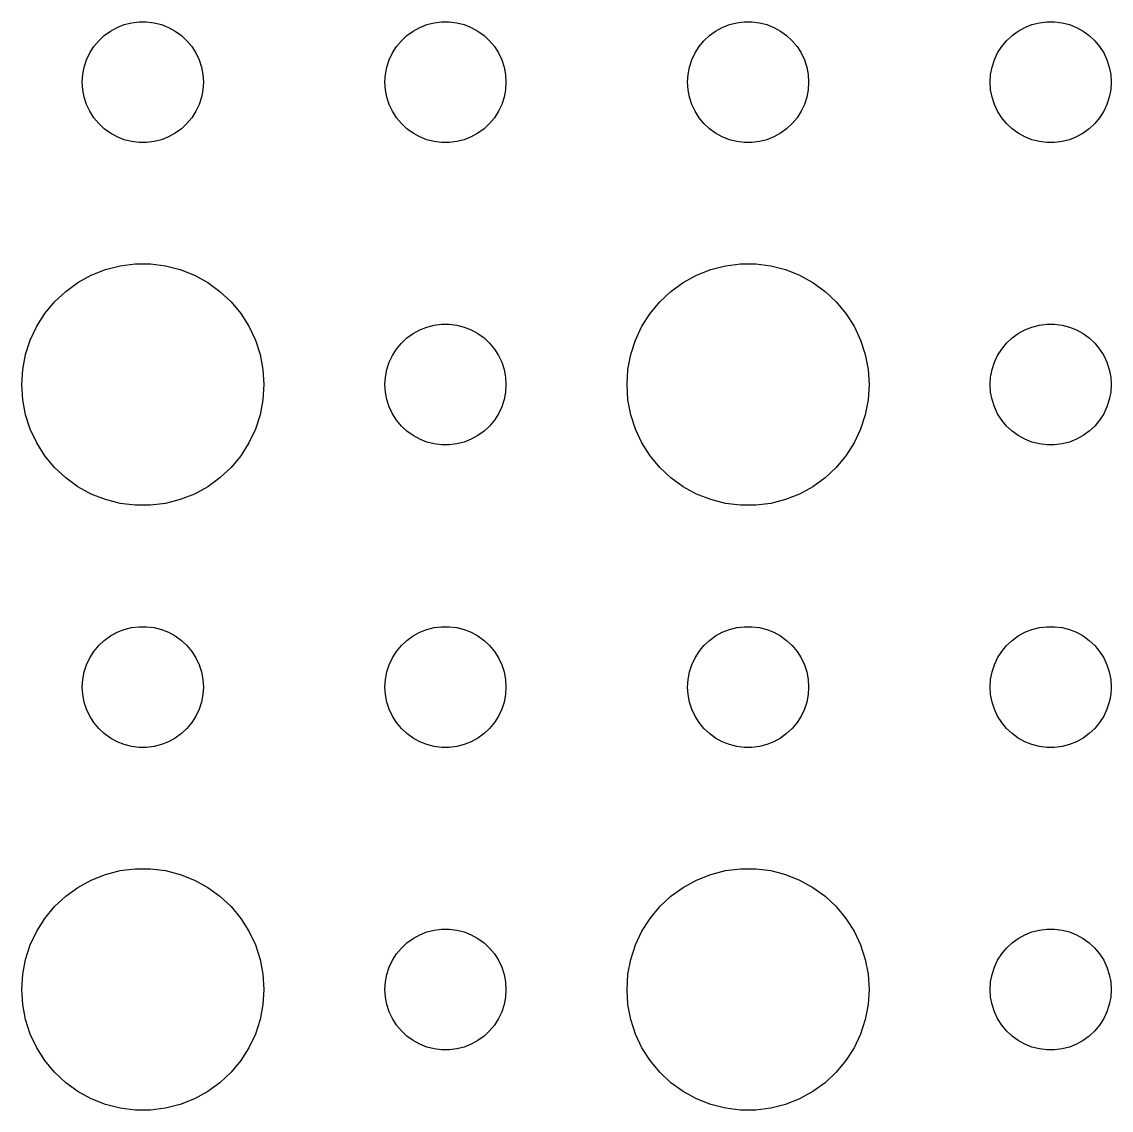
# Model space of a CAD drawing. Header units: metres. Extents: x -134 to 134, y 176 to 508.
# Drawn here: x -100.5 to -73.5, y 453.01 to 480 of the extents above; entities that cross this region are included whole.
import ezdxf

# ---------------------------------------------------------------- set-up
doc = ezdxf.new("R2010")
doc.units = ezdxf.units.M

msp = doc.modelspace()

# ---------------------------------------------------------------- linework, layer by layer
for p, q in [((-98.3037, 479.766), (-98.1387, 479.857)), ((-98.1387, 479.857), (-97.9635, 479.927)), ((-97.9635, 479.927), (-97.7811, 479.973)), ((-97.7811, 479.973), (-97.5942, 479.997)), ((-97.5942, 479.997), (-97.4058, 479.997)), ((-97.4058, 479.997), (-97.2189, 479.973)), ((-97.2189, 479.973), (-97.0365, 479.927)), ((-97.0365, 479.927), (-96.8613, 479.857)), ((-96.8613, 479.857), (-96.6963, 479.766)), ((-90.8037, 479.766), (-90.6387, 479.857)), ((-90.6387, 479.857), (-90.4635, 479.927)), ((-90.4635, 479.927), (-90.2811, 479.973)), ((-90.2811, 479.973), (-90.0942, 479.997)), ((-90.0942, 479.997), (-89.9058, 479.997)), ((-89.9058, 479.997), (-89.7189, 479.973)), ((-89.7189, 479.973), (-89.5365, 479.927)), ((-89.5365, 479.927), (-89.3613, 479.857)), ((-89.3613, 479.857), (-89.1963, 479.766)), ((-83.3037, 479.766), (-83.1387, 479.857)), ((-83.1387, 479.857), (-82.9635, 479.927)), ((-82.9635, 479.927), (-82.7811, 479.973)), ((-82.7811, 479.973), (-82.5942, 479.997)), ((-82.5942, 479.997), (-82.4058, 479.997)), ((-82.4058, 479.997), (-82.2189, 479.973)), ((-82.2189, 479.973), (-82.0365, 479.927)), ((-82.0365, 479.927), (-81.8613, 479.857)), ((-81.8613, 479.857), (-81.6963, 479.766)), ((-75.8037, 479.766), (-75.6387, 479.857)), ((-75.6387, 479.857), (-75.4635, 479.927)), ((-75.4635, 479.927), (-75.2811, 479.973)), ((-75.2811, 479.973), (-75.0942, 479.997)), ((-75.0942, 479.997), (-74.9058, 479.997)), ((-74.9058, 479.997), (-74.7189, 479.973)), ((-74.7189, 479.973), (-74.5365, 479.927)), ((-74.5365, 479.927), (-74.3613, 479.857)), ((-74.3613, 479.857), (-74.1963, 479.766)), ((-98.7135, 479.382), (-98.5934, 479.527)), ((-98.5934, 479.527), (-98.4561, 479.656)), ((-98.4561, 479.656), (-98.3037, 479.766)), ((-96.6963, 479.766), (-96.5439, 479.656)), ((-96.5439, 479.656), (-96.4065, 479.527)), ((-96.4065, 479.527), (-96.2865, 479.382)), ((-91.2135, 479.382), (-91.0934, 479.527)), ((-91.0934, 479.527), (-90.9561, 479.656)), ((-90.9561, 479.656), (-90.8037, 479.766)), ((-89.1963, 479.766), (-89.0439, 479.656)), ((-89.0439, 479.656), (-88.9065, 479.527)), ((-88.9065, 479.527), (-88.7865, 479.382)), ((-83.7135, 479.382), (-83.5934, 479.527)), ((-83.5934, 479.527), (-83.4561, 479.656)), ((-83.4561, 479.656), (-83.3037, 479.766)), ((-81.6963, 479.766), (-81.5439, 479.656)), ((-81.5439, 479.656), (-81.4065, 479.527)), ((-81.4065, 479.527), (-81.2865, 479.382)), ((-76.2135, 479.382), (-76.0934, 479.527)), ((-76.0934, 479.527), (-75.9561, 479.656)), ((-75.9561, 479.656), (-75.8037, 479.766)), ((-74.1963, 479.766), (-74.0439, 479.656)), ((-74.0439, 479.656), (-73.9065, 479.527)), ((-73.9065, 479.527), (-73.7865, 479.382)), ((-98.8145, 479.223), (-98.7135, 479.382)), ((-96.2865, 479.382), (-96.1855, 479.223)), ((-91.3145, 479.223), (-91.2135, 479.382)), ((-88.7865, 479.382), (-88.6855, 479.223)), ((-83.8145, 479.223), (-83.7135, 479.382)), ((-81.2865, 479.382), (-81.1855, 479.223)), ((-76.3145, 479.223), (-76.2135, 479.382)), ((-73.7865, 479.382), (-73.6855, 479.223)), ((-98.9529, 478.873), (-98.8947, 479.052)), ((-98.8947, 479.052), (-98.8145, 479.223)), ((-96.1855, 479.223), (-96.1053, 479.052)), ((-96.1053, 479.052), (-96.0471, 478.873)), ((-91.4529, 478.873), (-91.3947, 479.052)), ((-91.3947, 479.052), (-91.3145, 479.223)), ((-88.6855, 479.223), (-88.6053, 479.052)), ((-88.6053, 479.052), (-88.5471, 478.873)), ((-83.9529, 478.873), (-83.8947, 479.052)), ((-83.8947, 479.052), (-83.8145, 479.223)), ((-81.1855, 479.223), (-81.1053, 479.052)), ((-81.1053, 479.052), (-81.0471, 478.873)), ((-76.4529, 478.873), (-76.3947, 479.052)), ((-76.3947, 479.052), (-76.3145, 479.223)), ((-73.6855, 479.223), (-73.6053, 479.052)), ((-73.6053, 479.052), (-73.5471, 478.873)), ((-98.9882, 478.688), (-98.9529, 478.873)), ((-96.0471, 478.873), (-96.0118, 478.688)), ((-91.4882, 478.688), (-91.4529, 478.873)), ((-88.5471, 478.873), (-88.5118, 478.688)), ((-83.9882, 478.688), (-83.9529, 478.873)), ((-81.0471, 478.873), (-81.0118, 478.688)), ((-76.4882, 478.688), (-76.4529, 478.873)), ((-73.5471, 478.873), (-73.5118, 478.688)), ((-99, 478.5), (-98.9882, 478.688)), ((-98.9882, 478.312), (-99, 478.5)), ((-96.0118, 478.688), (-96, 478.5)), ((-96, 478.5), (-96.0118, 478.312)), ((-91.5, 478.5), (-91.4882, 478.688)), ((-91.4882, 478.312), (-91.5, 478.5)), ((-88.5118, 478.688), (-88.5, 478.5)), ((-88.5, 478.5), (-88.5118, 478.312)), ((-84, 478.5), (-83.9882, 478.688)), ((-83.9882, 478.312), (-84, 478.5)), ((-81.0118, 478.688), (-81, 478.5)), ((-81, 478.5), (-81.0118, 478.312)), ((-76.5, 478.5), (-76.4882, 478.688)), ((-76.4882, 478.312), (-76.5, 478.5)), ((-73.5118, 478.688), (-73.5, 478.5)), ((-73.5, 478.5), (-73.5118, 478.312)), ((-98.9529, 478.127), (-98.9882, 478.312)), ((-96.0118, 478.312), (-96.0471, 478.127)), ((-91.4529, 478.127), (-91.4882, 478.312)), ((-88.5118, 478.312), (-88.5471, 478.127)), ((-83.9529, 478.127), (-83.9882, 478.312)), ((-81.0118, 478.312), (-81.0471, 478.127)), ((-76.4529, 478.127), (-76.4882, 478.312)), ((-73.5118, 478.312), (-73.5471, 478.127)), ((-98.8947, 477.948), (-98.9529, 478.127)), ((-98.8145, 477.777), (-98.8947, 477.948)), ((-96.1053, 477.948), (-96.1855, 477.777)), ((-96.0471, 478.127), (-96.1053, 477.948)), ((-91.3947, 477.948), (-91.4529, 478.127)), ((-91.3145, 477.777), (-91.3947, 477.948)), ((-88.6053, 477.948), (-88.6855, 477.777)), ((-88.5471, 478.127), (-88.6053, 477.948)), ((-83.8947, 477.948), (-83.9529, 478.127)), ((-83.8145, 477.777), (-83.8947, 477.948)), ((-81.1053, 477.948), (-81.1855, 477.777)), ((-81.0471, 478.127), (-81.1053, 477.948)), ((-76.3947, 477.948), (-76.4529, 478.127)), ((-76.3145, 477.777), (-76.3947, 477.948)), ((-73.6053, 477.948), (-73.6855, 477.777)), ((-73.5471, 478.127), (-73.6053, 477.948)), ((-98.7135, 477.618), (-98.8145, 477.777)), ((-96.1855, 477.777), (-96.2865, 477.618)), ((-91.2135, 477.618), (-91.3145, 477.777)), ((-88.6855, 477.777), (-88.7865, 477.618)), ((-83.7135, 477.618), (-83.8145, 477.777)), ((-81.1855, 477.777), (-81.2865, 477.618)), ((-76.2135, 477.618), (-76.3145, 477.777)), ((-73.6855, 477.777), (-73.7865, 477.618)), ((-98.5934, 477.473), (-98.7135, 477.618)), ((-98.4561, 477.344), (-98.5934, 477.473)), ((-96.4065, 477.473), (-96.5439, 477.344)), ((-96.2865, 477.618), (-96.4065, 477.473)), ((-91.0934, 477.473), (-91.2135, 477.618)), ((-90.9561, 477.344), (-91.0934, 477.473)), ((-88.9065, 477.473), (-89.0439, 477.344)), ((-88.7865, 477.618), (-88.9065, 477.473)), ((-83.5934, 477.473), (-83.7135, 477.618)), ((-83.4561, 477.344), (-83.5934, 477.473)), ((-81.4065, 477.473), (-81.5439, 477.344)), ((-81.2865, 477.618), (-81.4065, 477.473)), ((-76.0934, 477.473), (-76.2135, 477.618)), ((-75.9561, 477.344), (-76.0934, 477.473)), ((-73.9065, 477.473), (-74.0439, 477.344)), ((-73.7865, 477.618), (-73.9065, 477.473)), ((-98.3037, 477.234), (-98.4561, 477.344)), ((-98.1387, 477.143), (-98.3037, 477.234)), ((-97.9635, 477.073), (-98.1387, 477.143)), ((-96.8613, 477.143), (-97.0365, 477.073)), ((-96.6963, 477.234), (-96.8613, 477.143)), ((-96.5439, 477.344), (-96.6963, 477.234)), ((-90.8037, 477.234), (-90.9561, 477.344)), ((-90.6387, 477.143), (-90.8037, 477.234)), ((-90.4635, 477.073), (-90.6387, 477.143)), ((-89.3613, 477.143), (-89.5365, 477.073)), ((-89.1963, 477.234), (-89.3613, 477.143)), ((-89.0439, 477.344), (-89.1963, 477.234)), ((-83.3037, 477.234), (-83.4561, 477.344)), ((-83.1387, 477.143), (-83.3037, 477.234)), ((-82.9635, 477.073), (-83.1387, 477.143)), ((-81.8613, 477.143), (-82.0365, 477.073)), ((-81.6963, 477.234), (-81.8613, 477.143)), ((-81.5439, 477.344), (-81.6963, 477.234)), ((-75.8037, 477.234), (-75.9561, 477.344)), ((-75.6387, 477.143), (-75.8037, 477.234)), ((-75.4635, 477.073), (-75.6387, 477.143)), ((-74.3613, 477.143), (-74.5365, 477.073)), ((-74.1963, 477.234), (-74.3613, 477.143)), ((-74.0439, 477.344), (-74.1963, 477.234)), ((-97.7811, 477.027), (-97.9635, 477.073)), ((-97.5942, 477.003), (-97.7811, 477.027)), ((-97.4058, 477.003), (-97.5942, 477.003)), ((-97.2189, 477.027), (-97.4058, 477.003)), ((-97.0365, 477.073), (-97.2189, 477.027)), ((-90.2811, 477.027), (-90.4635, 477.073)), ((-90.0942, 477.003), (-90.2811, 477.027)), ((-89.9058, 477.003), (-90.0942, 477.003)), ((-89.7189, 477.027), (-89.9058, 477.003)), ((-89.5365, 477.073), (-89.7189, 477.027)), ((-82.7811, 477.027), (-82.9635, 477.073)), ((-82.5942, 477.003), (-82.7811, 477.027)), ((-82.4058, 477.003), (-82.5942, 477.003)), ((-82.2189, 477.027), (-82.4058, 477.003)), ((-82.0365, 477.073), (-82.2189, 477.027)), ((-75.2811, 477.027), (-75.4635, 477.073)), ((-75.0942, 477.003), (-75.2811, 477.027)), ((-74.9058, 477.003), (-75.0942, 477.003)), ((-74.7189, 477.027), (-74.9058, 477.003)), ((-74.5365, 477.073), (-74.7189, 477.027)), ((-98.7773, 473.714), (-98.427, 473.853)), ((-98.427, 473.853), (-98.0621, 473.947)), ((-98.0621, 473.947), (-97.6884, 473.994)), ((-97.6884, 473.994), (-97.3116, 473.994)), ((-97.3116, 473.994), (-96.9379, 473.947)), ((-96.9379, 473.947), (-96.573, 473.853)), ((-96.573, 473.853), (-96.2227, 473.714)), ((-83.7773, 473.714), (-83.427, 473.853)), ((-83.427, 473.853), (-83.0621, 473.947)), ((-83.0621, 473.947), (-82.6884, 473.994)), ((-82.6884, 473.994), (-82.3116, 473.994)), ((-82.3116, 473.994), (-81.9379, 473.947)), ((-81.9379, 473.947), (-81.573, 473.853)), ((-81.573, 473.853), (-81.2227, 473.714)), ((-99.1075, 473.533), (-98.7773, 473.714)), ((-96.2227, 473.714), (-95.8925, 473.533)), ((-84.1075, 473.533), (-83.7773, 473.714)), ((-81.2227, 473.714), (-80.8925, 473.533)), ((-99.6869, 473.054), (-99.4123, 473.312)), ((-99.4123, 473.312), (-99.1075, 473.533)), ((-95.8925, 473.533), (-95.5877, 473.312)), ((-95.5877, 473.312), (-95.3131, 473.054)), ((-84.6869, 473.054), (-84.4123, 473.312)), ((-84.4123, 473.312), (-84.1075, 473.533)), ((-80.8925, 473.533), (-80.5877, 473.312)), ((-80.5877, 473.312), (-80.3131, 473.054)), ((-99.927, 472.763), (-99.6869, 473.054)), ((-95.3131, 473.054), (-95.073, 472.763)), ((-84.927, 472.763), (-84.6869, 473.054)), ((-80.3131, 473.054), (-80.073, 472.763)), ((-100.129, 472.445), (-99.927, 472.763)), ((-95.073, 472.763), (-94.8711, 472.445)), ((-85.1289, 472.445), (-84.927, 472.763)), ((-80.073, 472.763), (-79.8711, 472.445)), ((-100.289, 472.104), (-100.129, 472.445)), ((-94.8711, 472.445), (-94.7107, 472.104)), ((-90.9561, 472.156), (-90.8037, 472.266)), ((-90.8037, 472.266), (-90.6387, 472.357)), ((-90.6387, 472.357), (-90.4635, 472.427)), ((-90.4635, 472.427), (-90.2811, 472.473)), ((-90.2811, 472.473), (-90.0942, 472.497)), ((-90.0942, 472.497), (-89.9058, 472.497)), ((-89.9058, 472.497), (-89.7189, 472.473)), ((-89.7189, 472.473), (-89.5365, 472.427)), ((-89.5365, 472.427), (-89.3613, 472.357)), ((-89.3613, 472.357), (-89.1963, 472.266)), ((-89.1963, 472.266), (-89.0439, 472.156)), ((-85.2893, 472.104), (-85.1289, 472.445)), ((-79.8711, 472.445), (-79.7107, 472.104)), ((-75.9561, 472.156), (-75.8037, 472.266)), ((-75.8037, 472.266), (-75.6387, 472.357)), ((-75.6387, 472.357), (-75.4635, 472.427)), ((-75.4635, 472.427), (-75.2811, 472.473)), ((-75.2811, 472.473), (-75.0942, 472.497)), ((-75.0942, 472.497), (-74.9058, 472.497)), ((-74.9058, 472.497), (-74.7189, 472.473)), ((-74.7189, 472.473), (-74.5365, 472.427)), ((-74.5365, 472.427), (-74.3613, 472.357)), ((-74.3613, 472.357), (-74.1963, 472.266)), ((-74.1963, 472.266), (-74.0439, 472.156)), ((-100.406, 471.746), (-100.289, 472.104)), ((-94.7107, 472.104), (-94.5943, 471.746)), ((-91.2135, 471.882), (-91.0934, 472.027)), ((-91.0934, 472.027), (-90.9561, 472.156)), ((-89.0439, 472.156), (-88.9065, 472.027)), ((-88.9065, 472.027), (-88.7865, 471.882)), ((-85.4057, 471.746), (-85.2893, 472.104)), ((-79.7107, 472.104), (-79.5943, 471.746)), ((-76.2135, 471.882), (-76.0934, 472.027)), ((-76.0934, 472.027), (-75.9561, 472.156)), ((-74.0439, 472.156), (-73.9065, 472.027)), ((-73.9065, 472.027), (-73.7865, 471.882)), ((-100.476, 471.376), (-100.406, 471.746)), ((-94.5943, 471.746), (-94.5237, 471.376)), ((-91.3947, 471.552), (-91.3145, 471.723)), ((-91.3145, 471.723), (-91.2135, 471.882)), ((-88.7865, 471.882), (-88.6855, 471.723)), ((-88.6855, 471.723), (-88.6053, 471.552)), ((-85.4763, 471.376), (-85.4057, 471.746)), ((-79.5943, 471.746), (-79.5237, 471.376)), ((-76.3947, 471.552), (-76.3145, 471.723)), ((-76.3145, 471.723), (-76.2135, 471.882)), ((-73.7865, 471.882), (-73.6855, 471.723)), ((-73.6855, 471.723), (-73.6053, 471.552)), ((-91.4529, 471.373), (-91.3947, 471.552)), ((-88.6053, 471.552), (-88.5471, 471.373)), ((-76.4529, 471.373), (-76.3947, 471.552)), ((-73.6053, 471.552), (-73.5471, 471.373)), ((-100.5, 471), (-100.476, 471.376)), ((-94.5237, 471.376), (-94.5, 471)), ((-91.5, 471), (-91.4882, 471.188)), ((-91.4882, 471.188), (-91.4529, 471.373)), ((-88.5471, 471.373), (-88.5118, 471.188)), ((-88.5118, 471.188), (-88.5, 471)), ((-85.5, 471), (-85.4763, 471.376)), ((-79.5237, 471.376), (-79.5, 471)), ((-76.5, 471), (-76.4882, 471.188)), ((-76.4882, 471.188), (-76.4529, 471.373)), ((-73.5471, 471.373), (-73.5118, 471.188)), ((-73.5118, 471.188), (-73.5, 471)), ((-100.476, 470.624), (-100.5, 471)), ((-94.5, 471), (-94.5237, 470.624)), ((-91.4882, 470.812), (-91.5, 471)), ((-88.5, 471), (-88.5118, 470.812)), ((-85.4763, 470.624), (-85.5, 471)), ((-79.5, 471), (-79.5237, 470.624)), ((-76.4882, 470.812), (-76.5, 471)), ((-73.5, 471), (-73.5118, 470.812)), ((-100.406, 470.254), (-100.476, 470.624)), ((-94.5237, 470.624), (-94.5943, 470.254)), ((-91.4529, 470.627), (-91.4882, 470.812)), ((-91.3947, 470.448), (-91.4529, 470.627)), ((-88.5471, 470.627), (-88.6053, 470.448)), ((-88.5118, 470.812), (-88.5471, 470.627)), ((-85.4057, 470.254), (-85.4763, 470.624)), ((-79.5237, 470.624), (-79.5943, 470.254)), ((-76.4529, 470.627), (-76.4882, 470.812)), ((-76.3947, 470.448), (-76.4529, 470.627)), ((-73.5471, 470.627), (-73.6053, 470.448)), ((-73.5118, 470.812), (-73.5471, 470.627)), ((-91.3145, 470.277), (-91.3947, 470.448)), ((-88.6053, 470.448), (-88.6855, 470.277)), ((-76.3145, 470.277), (-76.3947, 470.448)), ((-73.6053, 470.448), (-73.6855, 470.277)), ((-100.289, 469.896), (-100.406, 470.254)), ((-94.5943, 470.254), (-94.7107, 469.896)), ((-91.2135, 470.118), (-91.3145, 470.277)), ((-91.0934, 469.973), (-91.2135, 470.118)), ((-88.7865, 470.118), (-88.9065, 469.973)), ((-88.6855, 470.277), (-88.7865, 470.118)), ((-85.2893, 469.896), (-85.4057, 470.254)), ((-79.5943, 470.254), (-79.7107, 469.896)), ((-76.2135, 470.118), (-76.3145, 470.277)), ((-76.0934, 469.973), (-76.2135, 470.118)), ((-73.7865, 470.118), (-73.9065, 469.973)), ((-73.6855, 470.277), (-73.7865, 470.118)), ((-100.129, 469.555), (-100.289, 469.896)), ((-94.7107, 469.896), (-94.8711, 469.555)), ((-90.9561, 469.844), (-91.0934, 469.973)), ((-90.8037, 469.734), (-90.9561, 469.844)), ((-89.0439, 469.844), (-89.1963, 469.734)), ((-88.9065, 469.973), (-89.0439, 469.844)), ((-85.1289, 469.555), (-85.2893, 469.896)), ((-79.7107, 469.896), (-79.8711, 469.555)), ((-75.9561, 469.844), (-76.0934, 469.973)), ((-75.8037, 469.734), (-75.9561, 469.844)), ((-74.0439, 469.844), (-74.1963, 469.734)), ((-73.9065, 469.973), (-74.0439, 469.844)), ((-99.927, 469.237), (-100.129, 469.555)), ((-94.8711, 469.555), (-95.073, 469.237)), ((-90.6387, 469.643), (-90.8037, 469.734)), ((-90.4635, 469.573), (-90.6387, 469.643)), ((-90.2811, 469.527), (-90.4635, 469.573)), ((-89.5365, 469.573), (-89.7189, 469.527)), ((-89.3613, 469.643), (-89.5365, 469.573)), ((-89.1963, 469.734), (-89.3613, 469.643)), ((-84.927, 469.237), (-85.1289, 469.555)), ((-79.8711, 469.555), (-80.073, 469.237)), ((-75.6387, 469.643), (-75.8037, 469.734)), ((-75.4635, 469.573), (-75.6387, 469.643)), ((-75.2811, 469.527), (-75.4635, 469.573)), ((-74.5365, 469.573), (-74.7189, 469.527)), ((-74.3613, 469.643), (-74.5365, 469.573)), ((-74.1963, 469.734), (-74.3613, 469.643)), ((-90.0942, 469.503), (-90.2811, 469.527)), ((-89.9058, 469.503), (-90.0942, 469.503)), ((-89.7189, 469.527), (-89.9058, 469.503)), ((-75.0942, 469.503), (-75.2811, 469.527)), ((-74.9058, 469.503), (-75.0942, 469.503)), ((-74.7189, 469.527), (-74.9058, 469.503)), ((-99.6869, 468.946), (-99.927, 469.237)), ((-95.073, 469.237), (-95.3131, 468.946)), ((-84.6869, 468.946), (-84.927, 469.237)), ((-80.073, 469.237), (-80.3131, 468.946)), ((-99.4123, 468.688), (-99.6869, 468.946)), ((-95.3131, 468.946), (-95.5877, 468.688)), ((-84.4123, 468.688), (-84.6869, 468.946)), ((-80.3131, 468.946), (-80.5877, 468.688)), ((-99.1075, 468.467), (-99.4123, 468.688)), ((-98.7773, 468.286), (-99.1075, 468.467)), ((-95.8925, 468.467), (-96.2227, 468.286)), ((-95.5877, 468.688), (-95.8925, 468.467)), ((-84.1075, 468.467), (-84.4123, 468.688)), ((-83.7773, 468.286), (-84.1075, 468.467)), ((-80.8925, 468.467), (-81.2227, 468.286)), ((-80.5877, 468.688), (-80.8925, 468.467)), ((-98.427, 468.147), (-98.7773, 468.286)), ((-96.2227, 468.286), (-96.573, 468.147)), ((-83.427, 468.147), (-83.7773, 468.286)), ((-81.2227, 468.286), (-81.573, 468.147)), ((-98.0621, 468.053), (-98.427, 468.147)), ((-97.6884, 468.006), (-98.0621, 468.053)), ((-97.3116, 468.006), (-97.6884, 468.006)), ((-96.9379, 468.053), (-97.3116, 468.006)), ((-96.573, 468.147), (-96.9379, 468.053)), ((-83.0621, 468.053), (-83.427, 468.147)), ((-82.6884, 468.006), (-83.0621, 468.053)), ((-82.3116, 468.006), (-82.6884, 468.006)), ((-81.9379, 468.053), (-82.3116, 468.006)), ((-81.573, 468.147), (-81.9379, 468.053)), ((-97.9635, 464.927), (-97.7811, 464.973)), ((-97.7811, 464.973), (-97.5942, 464.997)), ((-97.5942, 464.997), (-97.4058, 464.997)), ((-97.4058, 464.997), (-97.2189, 464.973)), ((-97.2189, 464.973), (-97.0365, 464.927)), ((-90.4635, 464.927), (-90.2811, 464.973)), ((-90.2811, 464.973), (-90.0942, 464.997)), ((-90.0942, 464.997), (-89.9058, 464.997)), ((-89.9058, 464.997), (-89.7189, 464.973)), ((-89.7189, 464.973), (-89.5365, 464.927)), ((-82.9635, 464.927), (-82.7811, 464.973)), ((-82.7811, 464.973), (-82.5942, 464.997)), ((-82.5942, 464.997), (-82.4058, 464.997)), ((-82.4058, 464.997), (-82.2189, 464.973)), ((-82.2189, 464.973), (-82.0365, 464.927)), ((-75.4635, 464.927), (-75.2811, 464.973)), ((-75.2811, 464.973), (-75.0942, 464.997)), ((-75.0942, 464.997), (-74.9058, 464.997)), ((-74.9058, 464.997), (-74.7189, 464.973)), ((-74.7189, 464.973), (-74.5365, 464.927)), ((-98.4561, 464.656), (-98.3037, 464.766)), ((-98.3037, 464.766), (-98.1387, 464.857)), ((-98.1387, 464.857), (-97.9635, 464.927)), ((-97.0365, 464.927), (-96.8613, 464.857)), ((-96.8613, 464.857), (-96.6963, 464.766)), ((-96.6963, 464.766), (-96.5439, 464.656)), ((-90.9561, 464.656), (-90.8037, 464.766)), ((-90.8037, 464.766), (-90.6387, 464.857)), ((-90.6387, 464.857), (-90.4635, 464.927)), ((-89.5365, 464.927), (-89.3613, 464.857)), ((-89.3613, 464.857), (-89.1963, 464.766)), ((-89.1963, 464.766), (-89.0439, 464.656)), ((-83.4561, 464.656), (-83.3037, 464.766)), ((-83.3037, 464.766), (-83.1387, 464.857)), ((-83.1387, 464.857), (-82.9635, 464.927)), ((-82.0365, 464.927), (-81.8613, 464.857)), ((-81.8613, 464.857), (-81.6963, 464.766)), ((-81.6963, 464.766), (-81.5439, 464.656)), ((-75.9561, 464.656), (-75.8037, 464.766)), ((-75.8037, 464.766), (-75.6387, 464.857)), ((-75.6387, 464.857), (-75.4635, 464.927)), ((-74.5365, 464.927), (-74.3613, 464.857)), ((-74.3613, 464.857), (-74.1963, 464.766)), ((-74.1963, 464.766), (-74.0439, 464.656)), ((-98.7135, 464.382), (-98.5934, 464.527)), ((-98.5934, 464.527), (-98.4561, 464.656)), ((-96.5439, 464.656), (-96.4065, 464.527)), ((-96.4065, 464.527), (-96.2865, 464.382)), ((-91.2135, 464.382), (-91.0934, 464.527)), ((-91.0934, 464.527), (-90.9561, 464.656)), ((-89.0439, 464.656), (-88.9065, 464.527)), ((-88.9065, 464.527), (-88.7865, 464.382)), ((-83.7135, 464.382), (-83.5934, 464.527)), ((-83.5934, 464.527), (-83.4561, 464.656)), ((-81.5439, 464.656), (-81.4065, 464.527)), ((-81.4065, 464.527), (-81.2865, 464.382)), ((-76.2135, 464.382), (-76.0934, 464.527)), ((-76.0934, 464.527), (-75.9561, 464.656)), ((-74.0439, 464.656), (-73.9065, 464.527)), ((-73.9065, 464.527), (-73.7865, 464.382)), ((-98.8947, 464.052), (-98.8145, 464.223)), ((-98.8145, 464.223), (-98.7135, 464.382)), ((-96.2865, 464.382), (-96.1855, 464.223)), ((-96.1855, 464.223), (-96.1053, 464.052)), ((-91.3947, 464.052), (-91.3145, 464.223)), ((-91.3145, 464.223), (-91.2135, 464.382)), ((-88.7865, 464.382), (-88.6855, 464.223)), ((-88.6855, 464.223), (-88.6053, 464.052)), ((-83.8947, 464.052), (-83.8145, 464.223)), ((-83.8145, 464.223), (-83.7135, 464.382)), ((-81.2865, 464.382), (-81.1855, 464.223)), ((-81.1855, 464.223), (-81.1053, 464.052)), ((-76.3947, 464.052), (-76.3145, 464.223)), ((-76.3145, 464.223), (-76.2135, 464.382)), ((-73.7865, 464.382), (-73.6855, 464.223)), ((-73.6855, 464.223), (-73.6053, 464.052)), ((-98.9882, 463.688), (-98.9529, 463.873)), ((-98.9529, 463.873), (-98.8947, 464.052)), ((-96.1053, 464.052), (-96.0471, 463.873)), ((-96.0471, 463.873), (-96.0118, 463.688)), ((-91.4882, 463.688), (-91.4529, 463.873)), ((-91.4529, 463.873), (-91.3947, 464.052)), ((-88.6053, 464.052), (-88.5471, 463.873)), ((-88.5471, 463.873), (-88.5118, 463.688)), ((-83.9882, 463.688), (-83.9529, 463.873)), ((-83.9529, 463.873), (-83.8947, 464.052)), ((-81.1053, 464.052), (-81.0471, 463.873)), ((-81.0471, 463.873), (-81.0118, 463.688)), ((-76.4882, 463.688), (-76.4529, 463.873)), ((-76.4529, 463.873), (-76.3947, 464.052)), ((-73.6053, 464.052), (-73.5471, 463.873)), ((-73.5471, 463.873), (-73.5118, 463.688)), ((-99, 463.5), (-98.9882, 463.688)), ((-96.0118, 463.688), (-96, 463.5)), ((-91.5, 463.5), (-91.4882, 463.688)), ((-88.5118, 463.688), (-88.5, 463.5)), ((-84, 463.5), (-83.9882, 463.688)), ((-81.0118, 463.688), (-81, 463.5)), ((-76.5, 463.5), (-76.4882, 463.688)), ((-73.5118, 463.688), (-73.5, 463.5)), ((-98.9882, 463.312), (-99, 463.5)), ((-96, 463.5), (-96.0118, 463.312)), ((-91.4882, 463.312), (-91.5, 463.5)), ((-88.5, 463.5), (-88.5118, 463.312)), ((-83.9882, 463.312), (-84, 463.5)), ((-81, 463.5), (-81.0118, 463.312)), ((-76.4882, 463.312), (-76.5, 463.5)), ((-73.5, 463.5), (-73.5118, 463.312)), ((-98.9529, 463.127), (-98.9882, 463.312)), ((-98.8947, 462.948), (-98.9529, 463.127)), ((-96.0471, 463.127), (-96.1053, 462.948)), ((-96.0118, 463.312), (-96.0471, 463.127)), ((-91.4529, 463.127), (-91.4882, 463.312)), ((-91.3947, 462.948), (-91.4529, 463.127)), ((-88.5471, 463.127), (-88.6053, 462.948)), ((-88.5118, 463.312), (-88.5471, 463.127)), ((-83.9529, 463.127), (-83.9882, 463.312)), ((-83.8947, 462.948), (-83.9529, 463.127)), ((-81.0471, 463.127), (-81.1053, 462.948)), ((-81.0118, 463.312), (-81.0471, 463.127)), ((-76.4529, 463.127), (-76.4882, 463.312)), ((-76.3947, 462.948), (-76.4529, 463.127)), ((-73.5471, 463.127), (-73.6053, 462.948)), ((-73.5118, 463.312), (-73.5471, 463.127)), ((-98.8145, 462.777), (-98.8947, 462.948)), ((-96.1053, 462.948), (-96.1855, 462.777)), ((-91.3145, 462.777), (-91.3947, 462.948)), ((-88.6053, 462.948), (-88.6855, 462.777)), ((-83.8145, 462.777), (-83.8947, 462.948)), ((-81.1053, 462.948), (-81.1855, 462.777)), ((-76.3145, 462.777), (-76.3947, 462.948)), ((-73.6053, 462.948), (-73.6855, 462.777)), ((-98.7135, 462.618), (-98.8145, 462.777)), ((-98.5934, 462.473), (-98.7135, 462.618)), ((-96.2865, 462.618), (-96.4065, 462.473)), ((-96.1855, 462.777), (-96.2865, 462.618)), ((-91.2135, 462.618), (-91.3145, 462.777)), ((-91.0934, 462.473), (-91.2135, 462.618)), ((-88.7865, 462.618), (-88.9065, 462.473)), ((-88.6855, 462.777), (-88.7865, 462.618)), ((-83.7135, 462.618), (-83.8145, 462.777)), ((-83.5934, 462.473), (-83.7135, 462.618)), ((-81.2865, 462.618), (-81.4065, 462.473)), ((-81.1855, 462.777), (-81.2865, 462.618)), ((-76.2135, 462.618), (-76.3145, 462.777)), ((-76.0934, 462.473), (-76.2135, 462.618)), ((-73.7865, 462.618), (-73.9065, 462.473)), ((-73.6855, 462.777), (-73.7865, 462.618)), ((-98.4561, 462.344), (-98.5934, 462.473)), ((-98.3037, 462.234), (-98.4561, 462.344)), ((-96.5439, 462.344), (-96.6963, 462.234)), ((-96.4065, 462.473), (-96.5439, 462.344)), ((-90.9561, 462.344), (-91.0934, 462.473)), ((-90.8037, 462.234), (-90.9561, 462.344)), ((-89.0439, 462.344), (-89.1963, 462.234)), ((-88.9065, 462.473), (-89.0439, 462.344)), ((-83.4561, 462.344), (-83.5934, 462.473)), ((-83.3037, 462.234), (-83.4561, 462.344)), ((-81.5439, 462.344), (-81.6963, 462.234)), ((-81.4065, 462.473), (-81.5439, 462.344)), ((-75.9561, 462.344), (-76.0934, 462.473)), ((-75.8037, 462.234), (-75.9561, 462.344)), ((-74.0439, 462.344), (-74.1963, 462.234)), ((-73.9065, 462.473), (-74.0439, 462.344)), ((-98.1387, 462.143), (-98.3037, 462.234)), ((-97.9635, 462.073), (-98.1387, 462.143)), ((-97.7811, 462.027), (-97.9635, 462.073)), ((-97.5942, 462.003), (-97.7811, 462.027)), ((-97.4058, 462.003), (-97.5942, 462.003)), ((-97.2189, 462.027), (-97.4058, 462.003)), ((-97.0365, 462.073), (-97.2189, 462.027)), ((-96.8613, 462.143), (-97.0365, 462.073)), ((-96.6963, 462.234), (-96.8613, 462.143)), ((-90.6387, 462.143), (-90.8037, 462.234)), ((-90.4635, 462.073), (-90.6387, 462.143)), ((-90.2811, 462.027), (-90.4635, 462.073)), ((-90.0942, 462.003), (-90.2811, 462.027)), ((-89.9058, 462.003), (-90.0942, 462.003)), ((-89.7189, 462.027), (-89.9058, 462.003)), ((-89.5365, 462.073), (-89.7189, 462.027)), ((-89.3613, 462.143), (-89.5365, 462.073)), ((-89.1963, 462.234), (-89.3613, 462.143)), ((-83.1387, 462.143), (-83.3037, 462.234)), ((-82.9635, 462.073), (-83.1387, 462.143)), ((-82.7811, 462.027), (-82.9635, 462.073)), ((-82.5942, 462.003), (-82.7811, 462.027)), ((-82.4058, 462.003), (-82.5942, 462.003)), ((-82.2189, 462.027), (-82.4058, 462.003)), ((-82.0365, 462.073), (-82.2189, 462.027)), ((-81.8613, 462.143), (-82.0365, 462.073)), ((-81.6963, 462.234), (-81.8613, 462.143)), ((-75.6387, 462.143), (-75.8037, 462.234)), ((-75.4635, 462.073), (-75.6387, 462.143)), ((-75.2811, 462.027), (-75.4635, 462.073)), ((-75.0942, 462.003), (-75.2811, 462.027)), ((-74.9058, 462.003), (-75.0942, 462.003)), ((-74.7189, 462.027), (-74.9058, 462.003)), ((-74.5365, 462.073), (-74.7189, 462.027)), ((-74.3613, 462.143), (-74.5365, 462.073)), ((-74.1963, 462.234), (-74.3613, 462.143)), ((-98.7773, 458.714), (-98.427, 458.853)), ((-98.427, 458.853), (-98.0621, 458.947)), ((-98.0621, 458.947), (-97.6884, 458.994)), ((-97.6884, 458.994), (-97.3116, 458.994)), ((-97.3116, 458.994), (-96.9379, 458.947)), ((-96.9379, 458.947), (-96.573, 458.853)), ((-96.573, 458.853), (-96.2227, 458.714)), ((-83.7773, 458.714), (-83.427, 458.853)), ((-83.427, 458.853), (-83.0621, 458.947)), ((-83.0621, 458.947), (-82.6884, 458.994)), ((-82.6884, 458.994), (-82.3116, 458.994)), ((-82.3116, 458.994), (-81.9379, 458.947)), ((-81.9379, 458.947), (-81.573, 458.853)), ((-81.573, 458.853), (-81.2227, 458.714)), ((-99.4123, 458.312), (-99.1075, 458.533)), ((-99.1075, 458.533), (-98.7773, 458.714)), ((-96.2227, 458.714), (-95.8925, 458.533)), ((-95.8925, 458.533), (-95.5877, 458.312)), ((-84.4123, 458.312), (-84.1075, 458.533)), ((-84.1075, 458.533), (-83.7773, 458.714)), ((-81.2227, 458.714), (-80.8925, 458.533)), ((-80.8925, 458.533), (-80.5877, 458.312)), ((-99.6869, 458.054), (-99.4123, 458.312)), ((-95.5877, 458.312), (-95.3131, 458.054)), ((-84.6869, 458.054), (-84.4123, 458.312)), ((-80.5877, 458.312), (-80.3131, 458.054)), ((-99.927, 457.763), (-99.6869, 458.054)), ((-95.3131, 458.054), (-95.073, 457.763)), ((-84.927, 457.763), (-84.6869, 458.054)), ((-80.3131, 458.054), (-80.073, 457.763)), ((-100.129, 457.445), (-99.927, 457.763)), ((-95.073, 457.763), (-94.8711, 457.445)), ((-85.1289, 457.445), (-84.927, 457.763)), ((-80.073, 457.763), (-79.8711, 457.445)), ((-100.289, 457.104), (-100.129, 457.445)), ((-94.8711, 457.445), (-94.7107, 457.104)), ((-90.6387, 457.357), (-90.4635, 457.427)), ((-90.4635, 457.427), (-90.2811, 457.473)), ((-90.2811, 457.473), (-90.0942, 457.497)), ((-90.0942, 457.497), (-89.9058, 457.497)), ((-89.9058, 457.497), (-89.7189, 457.473)), ((-89.7189, 457.473), (-89.5365, 457.427)), ((-89.5365, 457.427), (-89.3613, 457.357)), ((-85.2893, 457.104), (-85.1289, 457.445)), ((-79.8711, 457.445), (-79.7107, 457.104)), ((-75.6387, 457.357), (-75.4635, 457.427)), ((-75.4635, 457.427), (-75.2811, 457.473)), ((-75.2811, 457.473), (-75.0942, 457.497)), ((-75.0942, 457.497), (-74.9058, 457.497)), ((-74.9058, 457.497), (-74.7189, 457.473)), ((-74.7189, 457.473), (-74.5365, 457.427)), ((-74.5365, 457.427), (-74.3613, 457.357)), ((-91.0934, 457.027), (-90.9561, 457.156)), ((-90.9561, 457.156), (-90.8037, 457.266)), ((-90.8037, 457.266), (-90.6387, 457.357)), ((-89.3613, 457.357), (-89.1963, 457.266)), ((-89.1963, 457.266), (-89.0439, 457.156)), ((-89.0439, 457.156), (-88.9065, 457.027)), ((-76.0934, 457.027), (-75.9561, 457.156)), ((-75.9561, 457.156), (-75.8037, 457.266)), ((-75.8037, 457.266), (-75.6387, 457.357)), ((-74.3613, 457.357), (-74.1963, 457.266)), ((-74.1963, 457.266), (-74.0439, 457.156)), ((-74.0439, 457.156), (-73.9065, 457.027)), ((-100.406, 456.746), (-100.289, 457.104)), ((-94.7107, 457.104), (-94.5943, 456.746)), ((-91.3145, 456.723), (-91.2135, 456.882)), ((-91.2135, 456.882), (-91.0934, 457.027)), ((-88.9065, 457.027), (-88.7865, 456.882)), ((-88.7865, 456.882), (-88.6855, 456.723)), ((-85.4057, 456.746), (-85.2893, 457.104)), ((-79.7107, 457.104), (-79.5943, 456.746)), ((-76.3145, 456.723), (-76.2135, 456.882)), ((-76.2135, 456.882), (-76.0934, 457.027)), ((-73.9065, 457.027), (-73.7865, 456.882)), ((-73.7865, 456.882), (-73.6855, 456.723)), ((-100.476, 456.376), (-100.406, 456.746)), ((-94.5943, 456.746), (-94.5237, 456.376)), ((-91.3947, 456.552), (-91.3145, 456.723)), ((-88.6855, 456.723), (-88.6053, 456.552)), ((-85.4763, 456.376), (-85.4057, 456.746)), ((-79.5943, 456.746), (-79.5237, 456.376)), ((-76.3947, 456.552), (-76.3145, 456.723)), ((-73.6855, 456.723), (-73.6053, 456.552)), ((-100.5, 456), (-100.476, 456.376)), ((-94.5237, 456.376), (-94.5, 456)), ((-91.4882, 456.188), (-91.4529, 456.373)), ((-91.4529, 456.373), (-91.3947, 456.552)), ((-88.6053, 456.552), (-88.5471, 456.373)), ((-88.5471, 456.373), (-88.5118, 456.188)), ((-85.5, 456), (-85.4763, 456.376)), ((-79.5237, 456.376), (-79.5, 456)), ((-76.4882, 456.188), (-76.4529, 456.373)), ((-76.4529, 456.373), (-76.3947, 456.552)), ((-73.6053, 456.552), (-73.5471, 456.373)), ((-73.5471, 456.373), (-73.5118, 456.188)), ((-91.5, 456), (-91.4882, 456.188)), ((-88.5118, 456.188), (-88.5, 456)), ((-76.5, 456), (-76.4882, 456.188)), ((-73.5118, 456.188), (-73.5, 456)), ((-100.476, 455.624), (-100.5, 456)), ((-94.5, 456), (-94.5237, 455.624)), ((-91.4882, 455.812), (-91.5, 456)), ((-91.4529, 455.627), (-91.4882, 455.812)), ((-88.5118, 455.812), (-88.5471, 455.627)), ((-88.5, 456), (-88.5118, 455.812)), ((-85.4763, 455.624), (-85.5, 456)), ((-79.5, 456), (-79.5237, 455.624)), ((-76.4882, 455.812), (-76.5, 456)), ((-76.4529, 455.627), (-76.4882, 455.812)), ((-73.5118, 455.812), (-73.5471, 455.627)), ((-73.5, 456), (-73.5118, 455.812)), ((-100.406, 455.254), (-100.476, 455.624)), ((-94.5237, 455.624), (-94.5943, 455.254)), ((-91.3947, 455.448), (-91.4529, 455.627)), ((-88.5471, 455.627), (-88.6053, 455.448)), ((-85.4057, 455.254), (-85.4763, 455.624)), ((-79.5237, 455.624), (-79.5943, 455.254)), ((-76.3947, 455.448), (-76.4529, 455.627)), ((-73.5471, 455.627), (-73.6053, 455.448)), ((-100.289, 454.896), (-100.406, 455.254)), ((-94.5943, 455.254), (-94.7107, 454.896)), ((-91.3145, 455.277), (-91.3947, 455.448)), ((-91.2135, 455.118), (-91.3145, 455.277)), ((-88.6855, 455.277), (-88.7865, 455.118)), ((-88.6053, 455.448), (-88.6855, 455.277)), ((-85.2893, 454.896), (-85.4057, 455.254)), ((-79.5943, 455.254), (-79.7107, 454.896)), ((-76.3145, 455.277), (-76.3947, 455.448)), ((-76.2135, 455.118), (-76.3145, 455.277)), ((-73.6855, 455.277), (-73.7865, 455.118)), ((-73.6053, 455.448), (-73.6855, 455.277)), ((-91.0934, 454.973), (-91.2135, 455.118)), ((-90.9561, 454.844), (-91.0934, 454.973)), ((-88.9065, 454.973), (-89.0439, 454.844)), ((-88.7865, 455.118), (-88.9065, 454.973)), ((-76.0934, 454.973), (-76.2135, 455.118)), ((-75.9561, 454.844), (-76.0934, 454.973)), ((-73.9065, 454.973), (-74.0439, 454.844)), ((-73.7865, 455.118), (-73.9065, 454.973)), ((-100.129, 454.555), (-100.289, 454.896)), ((-94.7107, 454.896), (-94.8711, 454.555)), ((-90.8037, 454.734), (-90.9561, 454.844)), ((-90.6387, 454.643), (-90.8037, 454.734)), ((-89.1963, 454.734), (-89.3613, 454.643)), ((-89.0439, 454.844), (-89.1963, 454.734)), ((-85.1289, 454.555), (-85.2893, 454.896)), ((-79.7107, 454.896), (-79.8711, 454.555)), ((-75.8037, 454.734), (-75.9561, 454.844)), ((-75.6387, 454.643), (-75.8037, 454.734)), ((-74.1963, 454.734), (-74.3613, 454.643)), ((-74.0439, 454.844), (-74.1963, 454.734)), ((-99.927, 454.237), (-100.129, 454.555)), ((-94.8711, 454.555), (-95.073, 454.237)), ((-90.4635, 454.573), (-90.6387, 454.643)), ((-90.2811, 454.527), (-90.4635, 454.573)), ((-90.0942, 454.503), (-90.2811, 454.527)), ((-89.9058, 454.503), (-90.0942, 454.503)), ((-89.7189, 454.527), (-89.9058, 454.503)), ((-89.5365, 454.573), (-89.7189, 454.527)), ((-89.3613, 454.643), (-89.5365, 454.573)), ((-84.927, 454.237), (-85.1289, 454.555)), ((-79.8711, 454.555), (-80.073, 454.237)), ((-75.4635, 454.573), (-75.6387, 454.643)), ((-75.2811, 454.527), (-75.4635, 454.573)), ((-75.0942, 454.503), (-75.2811, 454.527)), ((-74.9058, 454.503), (-75.0942, 454.503)), ((-74.7189, 454.527), (-74.9058, 454.503)), ((-74.5365, 454.573), (-74.7189, 454.527)), ((-74.3613, 454.643), (-74.5365, 454.573)), ((-99.6869, 453.946), (-99.927, 454.237)), ((-95.073, 454.237), (-95.3131, 453.946)), ((-84.6869, 453.946), (-84.927, 454.237)), ((-80.073, 454.237), (-80.3131, 453.946)), ((-99.4123, 453.688), (-99.6869, 453.946)), ((-95.3131, 453.946), (-95.5877, 453.688)), ((-84.4123, 453.688), (-84.6869, 453.946)), ((-80.3131, 453.946), (-80.5877, 453.688)), ((-99.1075, 453.467), (-99.4123, 453.688)), ((-95.5877, 453.688), (-95.8925, 453.467)), ((-84.1075, 453.467), (-84.4123, 453.688)), ((-80.5877, 453.688), (-80.8925, 453.467)), ((-98.7773, 453.286), (-99.1075, 453.467)), ((-95.8925, 453.467), (-96.2227, 453.286)), ((-83.7773, 453.286), (-84.1075, 453.467)), ((-80.8925, 453.467), (-81.2227, 453.286)), ((-98.427, 453.147), (-98.7773, 453.286)), ((-98.0621, 453.053), (-98.427, 453.147)), ((-96.573, 453.147), (-96.9379, 453.053)), ((-96.2227, 453.286), (-96.573, 453.147)), ((-83.427, 453.147), (-83.7773, 453.286)), ((-83.0621, 453.053), (-83.427, 453.147)), ((-81.573, 453.147), (-81.9379, 453.053)), ((-81.2227, 453.286), (-81.573, 453.147)), ((-97.6884, 453.006), (-98.0621, 453.053)), ((-97.3116, 453.006), (-97.6884, 453.006)), ((-96.9379, 453.053), (-97.3116, 453.006)), ((-82.6884, 453.006), (-83.0621, 453.053)), ((-82.3116, 453.006), (-82.6884, 453.006)), ((-81.9379, 453.053), (-82.3116, 453.006))]:
    msp.add_line(p, q)

doc.saveas('drawing.dxf')
